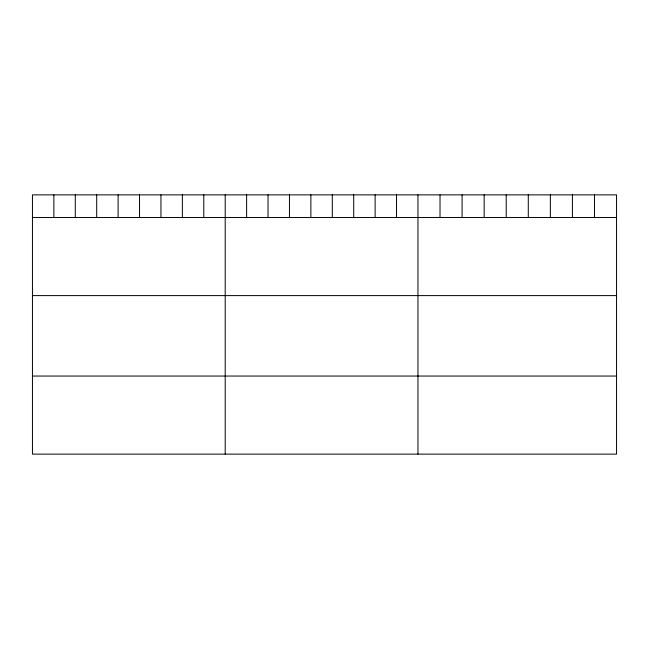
<?xml version="1.0" encoding="UTF-8"?>
<svg xmlns="http://www.w3.org/2000/svg" width="649" height="649" viewBox="0 0 649 649"><rect width="100%" height="100%" fill="white"/><g stroke="black" fill="none" stroke-linecap="round" stroke-linejoin="round"><path stroke-width="0.97" d="M616.55 217.52L616.55 454.13L32.45 454.13L32.45 194.87L616.55 194.87L616.55 217.52L32.45 217.52M32.45 295.603L616.55 295.603M32.45 376.047L616.55 376.047M594.484 194.87L594.484 217.52M572.418 194.87L572.418 217.52M550.352 194.87L550.352 217.52M528.286 194.87L528.286 217.52M506.22 194.87L506.22 217.52M484.154 194.87L484.154 217.52M462.088 194.87L462.088 217.52M440.022 194.87L440.022 217.52M417.956 194.87L417.956 454.13M396.539 194.87L396.539 217.52M375.122 194.87L375.122 217.52M353.705 194.87L353.705 217.52M332.288 194.87L332.288 217.52M310.871 194.87L310.871 217.52M289.454 194.87L289.454 217.52M268.037 194.87L268.037 217.52M246.62 194.87L246.62 217.52M225.203 194.87L225.203 454.13M203.786 194.87L203.786 217.52M182.369 194.87L182.369 217.52M160.952 194.87L160.952 217.52M139.535 194.87L139.535 217.52M118.118 194.87L118.118 217.52M96.701 194.87L96.701 217.52M75.284 194.87L75.284 217.52M53.867 194.87L53.867 217.52"/></g></svg>
